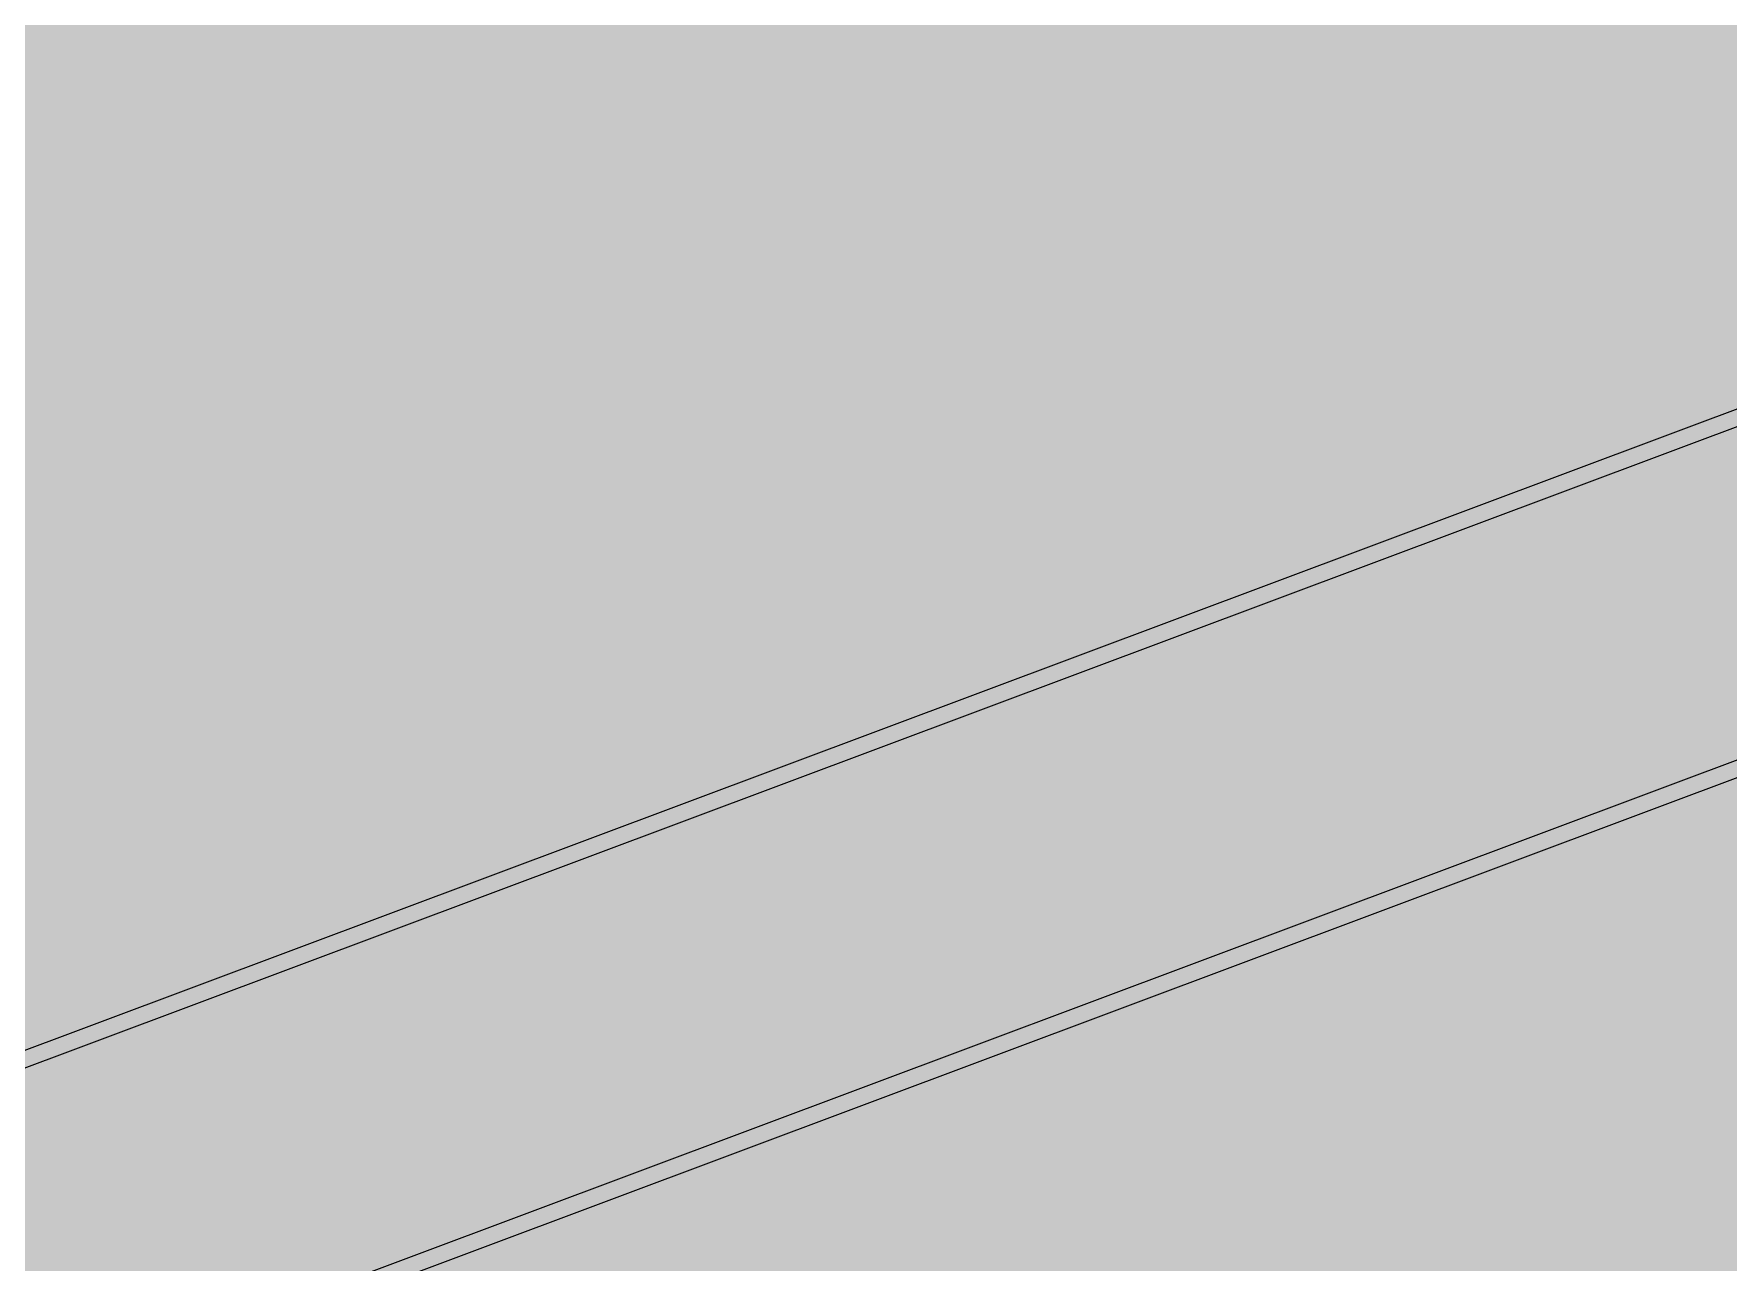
# Paper-space layout '03 3D Building and Roof' of a CAD drawing. Header units: millimetres. Extents: x 5 to 415, y 5 to 292.
# Drawn here: x 124.88 to 133.25, y 63.77 to 69.84 of the extents above; entities that cross this region are included whole.
import ezdxf

# ---------------------------------------------------------------- set-up
doc = ezdxf.new("R2010")
doc.units = ezdxf.units.MM
doc.layers.add('EXISTING', color=7, linetype='Continuous')
doc.layers.add('IMAGES', color=7, linetype='Continuous')

# ---------------------------------------------------------------- blocks, each defined once
blk = doc.blocks.new('SHEET_03')
at = {"layer": 'EXISTING', "color": 250, "lineweight": 9}
for p, q in [((96.0607, 54.0393), (211.6034, 97.3224)), ((96.0607, 53.9519), (211.6034, 97.235)), ((96.0607, 52.3058), (211.6034, 95.5888)), ((96.0607, 52.2184), (211.6034, 95.5014))]:
    blk.add_line(p, q, dxfattribs=at)
at = {"layer": 'IMAGES', "color": 7}
for points in [[(121.7136, 69.8286), (135.4227, 69.8286), (121.7136, 70), (135.4227, 70)], [(122.2277, 69.6571), (135.08, 69.6571), (122.2277, 69.8286), (135.08, 69.8286)], [(122.3991, 69.4857), (134.3945, 69.4857), (122.3991, 69.6571), (134.3945, 69.6571)], [(122.5704, 69.3143), (134.3945, 69.3143), (122.5704, 69.4857), (134.3945, 69.4857)], [(122.5704, 69.1429), (133.5377, 69.1429), (122.5704, 69.3143), (133.5377, 69.3143)], [(122.3991, 68.9714), (133.5377, 68.9714), (122.3991, 69.1429), (133.5377, 69.1429)], [(122.0564, 68.8), (132.8522, 68.8), (122.0564, 68.9714), (132.8522, 68.9714)], [(132.8522, 68.8), (133.0236, 68.8), (132.8522, 68.9714), (133.0236, 68.9714)], [(133.0236, 68.8), (133.195, 68.8), (133.0236, 68.9714), (133.195, 68.9714)], [(133.195, 68.8), (133.3663, 68.8), (133.195, 68.9714), (133.3663, 68.9714)], [(122.0564, 68.6286), (132.3381, 68.6286), (122.0564, 68.8), (132.3381, 68.8)], [(132.3381, 68.6286), (132.5095, 68.6286), (132.3381, 68.8), (132.5095, 68.8)], [(132.5095, 68.6286), (132.6809, 68.6286), (132.5095, 68.8), (132.6809, 68.8)], [(132.6809, 68.6286), (132.8522, 68.6286), (132.6809, 68.8), (132.8522, 68.8)], [(132.8522, 68.6286), (133.0236, 68.6286), (132.8522, 68.8), (133.0236, 68.8)], [(133.0236, 68.6286), (133.195, 68.6286), (133.0236, 68.8), (133.195, 68.8)], [(133.195, 68.6286), (133.3663, 68.6286), (133.195, 68.8), (133.3663, 68.8)], [(122.0564, 68.4571), (131.8241, 68.4571), (122.0564, 68.6286), (131.8241, 68.6286)], [(131.8241, 68.4571), (131.9954, 68.4571), (131.8241, 68.6286), (131.9954, 68.6286)], [(131.9954, 68.4571), (132.3381, 68.4571), (131.9954, 68.6286), (132.3381, 68.6286)], [(132.3381, 68.4571), (132.5095, 68.4571), (132.3381, 68.6286), (132.5095, 68.6286)], [(132.5095, 68.4571), (132.6809, 68.4571), (132.5095, 68.6286), (132.6809, 68.6286)], [(132.6809, 68.4571), (132.8522, 68.4571), (132.6809, 68.6286), (132.8522, 68.6286)], [(132.8522, 68.4571), (133.195, 68.4571), (132.8522, 68.6286), (133.195, 68.6286)], [(133.195, 68.4571), (134.0518, 68.4571), (133.195, 68.6286), (134.0518, 68.6286)], [(122.0564, 68.2857), (131.4813, 68.2857), (122.0564, 68.4571), (131.4813, 68.4571)], [(131.4813, 68.2857), (131.6527, 68.2857), (131.4813, 68.4571), (131.6527, 68.4571)], [(131.6527, 68.2857), (131.8241, 68.2857), (131.6527, 68.4571), (131.8241, 68.4571)], [(131.8241, 68.2857), (131.9954, 68.2857), (131.8241, 68.4571), (131.9954, 68.4571)], [(131.9954, 68.2857), (132.1668, 68.2857), (131.9954, 68.4571), (132.1668, 68.4571)], [(132.1668, 68.2857), (133.5377, 68.2857), (132.1668, 68.4571), (133.5377, 68.4571)], [(122.0564, 68.1143), (130.9672, 68.1143), (122.0564, 68.2857), (130.9672, 68.2857)], [(130.9672, 68.1143), (131.1386, 68.1143), (130.9672, 68.2857), (131.1386, 68.2857)], [(131.1386, 68.1143), (131.31, 68.1143), (131.1386, 68.2857), (131.31, 68.2857)], [(131.31, 68.1143), (131.4813, 68.1143), (131.31, 68.2857), (131.4813, 68.2857)], [(131.4813, 68.1143), (131.6527, 68.1143), (131.4813, 68.2857), (131.6527, 68.2857)], [(131.6527, 68.1143), (131.8241, 68.1143), (131.6527, 68.2857), (131.8241, 68.2857)], [(131.8241, 68.1143), (132.1668, 68.1143), (131.8241, 68.2857), (132.1668, 68.2857)], [(132.1668, 68.1143), (132.3381, 68.1143), (132.1668, 68.2857), (132.3381, 68.2857)], [(132.3381, 68.1143), (133.195, 68.1143), (132.3381, 68.2857), (133.195, 68.2857)], [(133.195, 68.1143), (133.3663, 68.1143), (133.195, 68.2857), (133.3663, 68.2857)], [(122.0564, 67.9429), (130.4532, 67.9429), (122.0564, 68.1143), (130.4532, 68.1143)], [(130.4532, 67.9429), (130.7959, 67.9429), (130.4532, 68.1143), (130.7959, 68.1143)], [(130.7959, 67.9429), (130.9672, 67.9429), (130.7959, 68.1143), (130.9672, 68.1143)], [(130.9672, 67.9429), (131.31, 67.9429), (130.9672, 68.1143), (131.31, 68.1143)], [(131.31, 67.9429), (131.8241, 67.9429), (131.31, 68.1143), (131.8241, 68.1143)], [(131.8241, 67.9429), (131.9954, 67.9429), (131.8241, 68.1143), (131.9954, 68.1143)], [(131.9954, 67.9429), (132.6809, 67.9429), (131.9954, 68.1143), (132.6809, 68.1143)], [(132.6809, 67.9429), (132.8522, 67.9429), (132.6809, 68.1143), (132.8522, 68.1143)], [(132.8522, 67.9429), (133.0236, 67.9429), (132.8522, 68.1143), (133.0236, 68.1143)], [(133.0236, 67.9429), (133.195, 67.9429), (133.0236, 68.1143), (133.195, 68.1143)], [(133.195, 67.9429), (133.3663, 67.9429), (133.195, 68.1143), (133.3663, 68.1143)], [(122.0564, 67.7714), (129.9391, 67.7714), (122.0564, 67.9429), (129.9391, 67.9429)], [(129.9391, 67.7714), (130.1104, 67.7714), (129.9391, 67.9429), (130.1104, 67.9429)], [(130.1104, 67.7714), (130.2818, 67.7714), (130.1104, 67.9429), (130.2818, 67.9429)], [(130.2818, 67.7714), (130.4532, 67.7714), (130.2818, 67.9429), (130.4532, 67.9429)], [(130.4532, 67.7714), (130.6245, 67.7714), (130.4532, 67.9429), (130.6245, 67.9429)], [(130.6245, 67.7714), (130.7959, 67.7714), (130.6245, 67.9429), (130.7959, 67.9429)], [(130.7959, 67.7714), (132.1668, 67.7714), (130.7959, 67.9429), (132.1668, 67.9429)], [(132.1668, 67.7714), (132.5095, 67.7714), (132.1668, 67.9429), (132.5095, 67.9429)], [(132.5095, 67.7714), (132.6809, 67.7714), (132.5095, 67.9429), (132.6809, 67.9429)], [(132.6809, 67.7714), (132.8522, 67.7714), (132.6809, 67.9429), (132.8522, 67.9429)], [(132.8522, 67.7714), (133.0236, 67.7714), (132.8522, 67.9429), (133.0236, 67.9429)], [(133.0236, 67.6), (133.195, 67.6), (133.0236, 67.9429), (133.195, 67.9429)], [(133.195, 67.7714), (133.3663, 67.7714), (133.195, 67.9429), (133.3663, 67.9429)], [(122.0564, 67.6), (129.5963, 67.6), (122.0564, 67.7714), (129.5963, 67.7714)], [(129.5963, 67.6), (129.7677, 67.6), (129.5963, 67.7714), (129.7677, 67.7714)], [(129.7677, 67.6), (129.9391, 67.6), (129.7677, 67.7714), (129.9391, 67.7714)], [(129.9391, 67.4286), (130.1104, 67.4286), (129.9391, 67.7714), (130.1104, 67.7714)], [(130.1104, 67.6), (130.2818, 67.6), (130.1104, 67.7714), (130.2818, 67.7714)], [(130.2818, 67.6), (130.4532, 67.6), (130.2818, 67.7714), (130.4532, 67.7714)], [(130.4532, 67.6), (130.6245, 67.6), (130.4532, 67.7714), (130.6245, 67.7714)], [(130.6245, 67.6), (130.7959, 67.6), (130.6245, 67.7714), (130.7959, 67.7714)], [(130.7959, 67.6), (131.8241, 67.6), (130.7959, 67.7714), (131.8241, 67.7714)], [(131.8241, 67.6), (131.9954, 67.6), (131.8241, 67.7714), (131.9954, 67.7714)], [(131.9954, 67.6), (132.1668, 67.6), (131.9954, 67.7714), (132.1668, 67.7714)], [(132.1668, 67.6), (132.3381, 67.6), (132.1668, 67.7714), (132.3381, 67.7714)], [(132.3381, 67.6), (132.5095, 67.6), (132.3381, 67.7714), (132.5095, 67.7714)], [(132.5095, 67.4286), (132.6809, 67.4286), (132.5095, 67.7714), (132.6809, 67.7714)], [(132.6809, 67.6), (133.0236, 67.6), (132.6809, 67.7714), (133.0236, 67.7714)], [(133.195, 67.6), (133.3663, 67.6), (133.195, 67.7714), (133.3663, 67.7714)], [(122.0564, 67.4286), (129.0822, 67.4286), (122.0564, 67.6), (129.0822, 67.6)], [(129.0822, 67.4286), (129.5963, 67.4286), (129.0822, 67.6), (129.5963, 67.6)], [(129.5963, 67.4286), (129.7677, 67.4286), (129.5963, 67.6), (129.7677, 67.6)], [(129.7677, 67.4286), (129.9391, 67.4286), (129.7677, 67.6), (129.9391, 67.6)], [(130.1104, 67.4286), (130.2818, 67.4286), (130.1104, 67.6), (130.2818, 67.6)], [(130.2818, 67.4286), (130.6245, 67.4286), (130.2818, 67.6), (130.6245, 67.6)], [(130.6245, 67.4286), (131.31, 67.4286), (130.6245, 67.6), (131.31, 67.6)], [(131.31, 67.4286), (131.4813, 67.4286), (131.31, 67.6), (131.4813, 67.6)], [(131.4813, 67.4286), (131.8241, 67.4286), (131.4813, 67.6), (131.8241, 67.6)], [(131.8241, 67.4286), (131.9954, 67.4286), (131.8241, 67.6), (131.9954, 67.6)], [(131.9954, 67.2571), (132.1668, 67.2571), (131.9954, 67.6), (132.1668, 67.6)], [(132.1668, 67.4286), (132.5095, 67.4286), (132.1668, 67.6), (132.5095, 67.6)], [(132.6809, 67.4286), (132.8522, 67.4286), (132.6809, 67.6), (132.8522, 67.6)], [(132.8522, 67.4286), (133.3663, 67.4286), (132.8522, 67.6), (133.3663, 67.6)], [(122.0564, 67.2571), (128.5682, 67.2571), (122.0564, 67.4286), (128.5682, 67.4286)], [(128.5682, 67.2571), (128.7395, 67.2571), (128.5682, 67.4286), (128.7395, 67.4286)], [(128.7395, 67.2571), (128.9109, 67.2571), (128.7395, 67.4286), (128.9109, 67.4286)], [(128.9109, 67.2571), (129.0822, 67.2571), (128.9109, 67.4286), (129.0822, 67.4286)], [(129.0822, 67.2571), (129.2536, 67.2571), (129.0822, 67.4286), (129.2536, 67.4286)], [(129.2536, 67.2571), (129.5963, 67.2571), (129.2536, 67.4286), (129.5963, 67.4286)], [(129.5963, 67.2571), (129.7677, 67.2571), (129.5963, 67.4286), (129.7677, 67.4286)], [(129.7677, 67.2571), (129.9391, 67.2571), (129.7677, 67.4286), (129.9391, 67.4286)], [(129.9391, 67.2571), (130.1104, 67.2571), (129.9391, 67.4286), (130.1104, 67.4286)], [(130.1104, 67.2571), (130.7959, 67.2571), (130.1104, 67.4286), (130.7959, 67.4286)], [(130.7959, 67.2571), (131.31, 67.2571), (130.7959, 67.4286), (131.31, 67.4286)], [(131.31, 67.2571), (131.4813, 67.2571), (131.31, 67.4286), (131.4813, 67.4286)], [(131.4813, 67.2571), (131.6527, 67.2571), (131.4813, 67.4286), (131.6527, 67.4286)], [(131.6527, 67.2571), (131.9954, 67.2571), (131.6527, 67.4286), (131.9954, 67.4286)], [(132.1668, 67.2571), (132.5095, 67.2571), (132.1668, 67.4286), (132.5095, 67.4286)], [(132.5095, 67.2571), (132.8522, 67.2571), (132.5095, 67.4286), (132.8522, 67.4286)], [(132.8522, 67.2571), (134.5659, 67.2571), (132.8522, 67.4286), (134.5659, 67.4286)], [(122.0564, 67.0857), (128.2254, 67.0857), (122.0564, 67.2571), (128.2254, 67.2571)], [(128.2254, 67.0857), (128.3968, 67.0857), (128.2254, 67.2571), (128.3968, 67.2571)], [(128.3968, 67.0857), (128.7395, 67.0857), (128.3968, 67.2571), (128.7395, 67.2571)], [(128.7395, 67.0857), (128.9109, 67.0857), (128.7395, 67.2571), (128.9109, 67.2571)], [(128.9109, 67.0857), (129.0822, 67.0857), (128.9109, 67.2571), (129.0822, 67.2571)], [(129.0822, 67.0857), (129.2536, 67.0857), (129.0822, 67.2571), (129.2536, 67.2571)], [(129.2536, 67.0857), (129.5963, 67.0857), (129.2536, 67.2571), (129.5963, 67.2571)], [(129.5963, 67.0857), (130.4532, 67.0857), (129.5963, 67.2571), (130.4532, 67.2571)], [(130.4532, 67.0857), (130.7959, 67.0857), (130.4532, 67.2571), (130.7959, 67.2571)], [(130.7959, 67.0857), (130.9672, 67.0857), (130.7959, 67.2571), (130.9672, 67.2571)], [(130.9672, 67.0857), (131.1386, 67.0857), (130.9672, 67.2571), (131.1386, 67.2571)], [(131.1386, 67.0857), (131.31, 67.0857), (131.1386, 67.2571), (131.31, 67.2571)], [(131.31, 67.0857), (131.4813, 67.0857), (131.31, 67.2571), (131.4813, 67.2571)], [(131.4813, 67.0857), (131.6527, 67.0857), (131.4813, 67.2571), (131.6527, 67.2571)], [(131.6527, 67.0857), (131.8241, 67.0857), (131.6527, 67.2571), (131.8241, 67.2571)], [(131.8241, 67.0857), (131.9954, 67.0857), (131.8241, 67.2571), (131.9954, 67.2571)], [(131.9954, 67.0857), (132.3381, 67.0857), (131.9954, 67.2571), (132.3381, 67.2571)], [(132.3381, 67.0857), (134.0518, 67.0857), (132.3381, 67.2571), (134.0518, 67.2571)], [(122.0564, 66.9143), (127.7113, 66.9143), (122.0564, 67.0857), (127.7113, 67.0857)], [(127.7113, 66.9143), (128.0541, 66.9143), (127.7113, 67.0857), (128.0541, 67.0857)], [(128.0541, 66.9143), (128.2254, 66.9143), (128.0541, 67.0857), (128.2254, 67.0857)], [(128.2254, 66.9143), (128.3968, 66.9143), (128.2254, 67.0857), (128.3968, 67.0857)], [(128.3968, 66.9143), (128.5682, 66.9143), (128.3968, 67.0857), (128.5682, 67.0857)], [(128.5682, 66.9143), (128.7395, 66.9143), (128.5682, 67.0857), (128.7395, 67.0857)], [(128.7395, 66.9143), (128.9109, 66.9143), (128.7395, 67.0857), (128.9109, 67.0857)], [(128.9109, 66.9143), (129.9391, 66.9143), (128.9109, 67.0857), (129.9391, 67.0857)], [(129.9391, 66.9143), (130.2818, 66.9143), (129.9391, 67.0857), (130.2818, 67.0857)], [(130.2818, 66.9143), (130.4532, 66.9143), (130.2818, 67.0857), (130.4532, 67.0857)], [(130.4532, 66.9143), (130.6245, 66.9143), (130.4532, 67.0857), (130.6245, 67.0857)], [(130.6245, 66.9143), (130.7959, 66.9143), (130.6245, 67.0857), (130.7959, 67.0857)], [(130.7959, 66.9143), (130.9672, 66.9143), (130.7959, 67.0857), (130.9672, 67.0857)], [(130.9672, 66.9143), (131.1386, 66.9143), (130.9672, 67.0857), (131.1386, 67.0857)], [(131.1386, 66.9143), (131.31, 66.9143), (131.1386, 67.0857), (131.31, 67.0857)], [(131.31, 66.9143), (131.4813, 66.9143), (131.31, 67.0857), (131.4813, 67.0857)], [(131.4813, 66.9143), (131.9954, 66.9143), (131.4813, 67.0857), (131.9954, 67.0857)], [(131.9954, 66.9143), (133.5377, 66.9143), (131.9954, 67.0857), (133.5377, 67.0857)], [(122.0564, 66.7429), (127.3686, 66.7429), (122.0564, 66.9143), (127.3686, 66.9143)], [(127.3686, 66.7429), (127.7113, 66.7429), (127.3686, 66.9143), (127.7113, 66.9143)], [(127.7113, 66.7429), (127.8827, 66.7429), (127.7113, 66.9143), (127.8827, 66.9143)], [(127.8827, 66.7429), (128.2254, 66.7429), (127.8827, 66.9143), (128.2254, 66.9143)], [(128.2254, 66.7429), (128.3968, 66.7429), (128.2254, 66.9143), (128.3968, 66.9143)], [(128.3968, 66.7429), (128.7395, 66.7429), (128.3968, 66.9143), (128.7395, 66.9143)], [(128.7395, 66.7429), (129.5963, 66.7429), (128.7395, 66.9143), (129.5963, 66.9143)], [(129.5963, 66.7429), (129.7677, 66.7429), (129.5963, 66.9143), (129.7677, 66.9143)], [(129.7677, 66.7429), (129.9391, 66.7429), (129.7677, 66.9143), (129.9391, 66.9143)], [(129.9391, 66.7429), (130.1104, 66.7429), (129.9391, 66.9143), (130.1104, 66.9143)], [(130.1104, 66.7429), (130.2818, 66.7429), (130.1104, 66.9143), (130.2818, 66.9143)], [(130.2818, 66.7429), (130.7959, 66.7429), (130.2818, 66.9143), (130.7959, 66.9143)], [(130.7959, 66.7429), (130.9672, 66.7429), (130.7959, 66.9143), (130.9672, 66.9143)], [(130.9672, 66.7429), (131.1386, 66.7429), (130.9672, 66.9143), (131.1386, 66.9143)], [(131.1386, 66.7429), (131.4813, 66.7429), (131.1386, 66.9143), (131.4813, 66.9143)], [(131.4813, 66.7429), (133.195, 66.7429), (131.4813, 66.9143), (133.195, 66.9143)], [(133.195, 66.7429), (133.3663, 66.7429), (133.195, 66.9143), (133.3663, 66.9143)], [(122.0564, 66.5714), (126.8545, 66.5714), (122.0564, 66.7429), (126.8545, 66.7429)], [(126.8545, 66.5714), (127.1973, 66.5714), (126.8545, 66.7429), (127.1973, 66.7429)], [(127.1973, 66.5714), (127.3686, 66.5714), (127.1973, 66.7429), (127.3686, 66.7429)], [(127.3686, 66.5714), (127.7113, 66.5714), (127.3686, 66.7429), (127.7113, 66.7429)], [(127.7113, 66.5714), (127.8827, 66.5714), (127.7113, 66.7429), (127.8827, 66.7429)], [(127.8827, 66.5714), (129.0822, 66.5714), (127.8827, 66.7429), (129.0822, 66.7429)], [(129.0822, 66.5714), (129.2536, 66.5714), (129.0822, 66.7429), (129.2536, 66.7429)], [(129.2536, 66.5714), (129.425, 66.5714), (129.2536, 66.7429), (129.425, 66.7429)], [(129.425, 66.5714), (129.5963, 66.5714), (129.425, 66.7429), (129.5963, 66.7429)], [(129.5963, 66.5714), (129.7677, 66.5714), (129.5963, 66.7429), (129.7677, 66.7429)], [(129.7677, 66.5714), (129.9391, 66.5714), (129.7677, 66.7429), (129.9391, 66.7429)], [(129.9391, 66.5714), (130.2818, 66.5714), (129.9391, 66.7429), (130.2818, 66.7429)], [(130.2818, 66.5714), (130.4532, 66.5714), (130.2818, 66.7429), (130.4532, 66.7429)], [(130.4532, 66.5714), (130.6245, 66.5714), (130.4532, 66.7429), (130.6245, 66.7429)], [(130.6245, 66.5714), (131.1386, 66.5714), (130.6245, 66.7429), (131.1386, 66.7429)], [(131.1386, 66.5714), (132.6809, 66.5714), (131.1386, 66.7429), (132.6809, 66.7429)], [(132.6809, 66.5714), (132.8522, 66.5714), (132.6809, 66.7429), (132.8522, 66.7429)], [(132.8522, 66.5714), (133.0236, 66.5714), (132.8522, 66.7429), (133.0236, 66.7429)], [(133.0236, 66.5714), (133.195, 66.5714), (133.0236, 66.7429), (133.195, 66.7429)], [(133.195, 66.5714), (133.5377, 66.5714), (133.195, 66.7429), (133.5377, 66.7429)], [(122.0564, 66.4), (126.3404, 66.4), (122.0564, 66.5714), (126.3404, 66.5714)], [(126.3404, 66.4), (126.6832, 66.4), (126.3404, 66.5714), (126.6832, 66.5714)], [(126.6832, 66.4), (126.8545, 66.4), (126.6832, 66.5714), (126.8545, 66.5714)], [(126.8545, 66.4), (127.0259, 66.4), (126.8545, 66.5714), (127.0259, 66.5714)], [(127.0259, 66.4), (127.1973, 66.4), (127.0259, 66.5714), (127.1973, 66.5714)], [(127.1973, 66.4), (128.5682, 66.4), (127.1973, 66.5714), (128.5682, 66.5714)], [(128.5682, 66.4), (128.7395, 66.4), (128.5682, 66.5714), (128.7395, 66.5714)], [(128.7395, 66.4), (128.9109, 66.4), (128.7395, 66.5714), (128.9109, 66.5714)], [(128.9109, 66.4), (129.0822, 66.4), (128.9109, 66.5714), (129.0822, 66.5714)], [(129.0822, 66.4), (129.2536, 66.4), (129.0822, 66.5714), (129.2536, 66.5714)], [(129.2536, 66.4), (129.425, 66.4), (129.2536, 66.5714), (129.425, 66.5714)], [(129.425, 66.4), (129.5963, 66.4), (129.425, 66.5714), (129.5963, 66.5714)], [(129.5963, 66.4), (129.9391, 66.4), (129.5963, 66.5714), (129.9391, 66.5714)], [(129.9391, 66.4), (130.1104, 66.4), (129.9391, 66.5714), (130.1104, 66.5714)], [(130.1104, 66.4), (130.2818, 66.4), (130.1104, 66.5714), (130.2818, 66.5714)], [(130.2818, 66.4), (130.6245, 66.4), (130.2818, 66.5714), (130.6245, 66.5714)], [(130.6245, 66.4), (132.6809, 66.4), (130.6245, 66.5714), (132.6809, 66.5714)], [(132.6809, 66.4), (132.8522, 66.4), (132.6809, 66.5714), (132.8522, 66.5714)], [(132.8522, 66.4), (133.0236, 66.4), (132.8522, 66.5714), (133.0236, 66.5714)], [(133.0236, 66.4), (133.195, 66.4), (133.0236, 66.5714), (133.195, 66.5714)], [(133.195, 66.4), (133.3663, 66.4), (133.195, 66.5714), (133.3663, 66.5714)], [(122.0564, 66.2286), (125.8263, 66.2286), (122.0564, 66.4), (125.8263, 66.4)], [(125.8263, 66.2286), (126.1691, 66.2286), (125.8263, 66.4), (126.1691, 66.4)], [(126.1691, 66.2286), (126.3404, 66.2286), (126.1691, 66.4), (126.3404, 66.4)], [(126.3404, 66.2286), (126.5118, 66.2286), (126.3404, 66.4), (126.5118, 66.4)], [(126.5118, 66.2286), (126.8545, 66.2286), (126.5118, 66.4), (126.8545, 66.4)], [(126.8545, 66.2286), (128.2254, 66.2286), (126.8545, 66.4), (128.2254, 66.4)], [(128.2254, 66.2286), (128.3968, 66.2286), (128.2254, 66.4), (128.3968, 66.4)], [(128.3968, 66.2286), (128.5682, 66.2286), (128.3968, 66.4), (128.5682, 66.4)], [(128.5682, 66.2286), (128.7395, 66.2286), (128.5682, 66.4), (128.7395, 66.4)], [(128.7395, 66.2286), (128.9109, 66.2286), (128.7395, 66.4), (128.9109, 66.4)], [(128.9109, 66.2286), (129.425, 66.2286), (128.9109, 66.4), (129.425, 66.4)], [(129.425, 66.2286), (129.5963, 66.2286), (129.425, 66.4), (129.5963, 66.4)], [(129.5963, 66.2286), (129.9391, 66.2286), (129.5963, 66.4), (129.9391, 66.4)], [(129.9391, 66.2286), (131.6527, 66.2286), (129.9391, 66.4), (131.6527, 66.4)], [(131.6527, 66.2286), (132.1668, 66.2286), (131.6527, 66.4), (132.1668, 66.4)], [(132.1668, 66.2286), (132.3381, 66.2286), (132.1668, 66.4), (132.3381, 66.4)], [(132.3381, 66.2286), (132.5095, 66.2286), (132.3381, 66.4), (132.5095, 66.4)], [(132.5095, 66.2286), (132.8522, 66.2286), (132.5095, 66.4), (132.8522, 66.4)], [(132.8522, 66.2286), (133.0236, 66.2286), (132.8522, 66.4), (133.0236, 66.4)], [(133.0236, 66.2286), (133.3663, 66.2286), (133.0236, 66.4), (133.3663, 66.4)], [(122.0564, 66.0571), (125.3123, 66.0571), (122.0564, 66.2286), (125.3123, 66.2286)], [(125.3123, 66.0571), (125.655, 66.0571), (125.3123, 66.2286), (125.655, 66.2286)], [(125.655, 66.0571), (125.8263, 66.0571), (125.655, 66.2286), (125.8263, 66.2286)], [(125.8263, 66.0571), (125.9977, 66.0571), (125.8263, 66.2286), (125.9977, 66.2286)], [(125.9977, 66.0571), (126.1691, 66.0571), (125.9977, 66.2286), (126.1691, 66.2286)], [(126.1691, 66.0571), (126.3404, 66.0571), (126.1691, 66.2286), (126.3404, 66.2286)], [(126.3404, 66.0571), (127.7113, 66.0571), (126.3404, 66.2286), (127.7113, 66.2286)], [(127.7113, 66.0571), (127.8827, 66.0571), (127.7113, 66.2286), (127.8827, 66.2286)], [(127.8827, 66.0571), (128.0541, 66.0571), (127.8827, 66.2286), (128.0541, 66.2286)], [(128.0541, 66.0571), (128.2254, 66.0571), (128.0541, 66.2286), (128.2254, 66.2286)], [(128.2254, 66.0571), (128.3968, 66.0571), (128.2254, 66.2286), (128.3968, 66.2286)], [(128.3968, 65.8857), (128.5682, 65.8857), (128.3968, 66.2286), (128.5682, 66.2286)], [(128.5682, 66.0571), (128.7395, 66.0571), (128.5682, 66.2286), (128.7395, 66.2286)], [(128.7395, 66.0571), (128.9109, 66.0571), (128.7395, 66.2286), (128.9109, 66.2286)], [(128.9109, 66.0571), (129.0822, 66.0571), (128.9109, 66.2286), (129.0822, 66.2286)], [(129.0822, 66.0571), (129.425, 66.0571), (129.0822, 66.2286), (129.425, 66.2286)], [(129.425, 66.0571), (129.5963, 66.0571), (129.425, 66.2286), (129.5963, 66.2286)], [(129.5963, 66.0571), (131.1386, 66.0571), (129.5963, 66.2286), (131.1386, 66.2286)], [(131.1386, 66.0571), (131.31, 66.0571), (131.1386, 66.2286), (131.31, 66.2286)], [(131.31, 66.0571), (131.4813, 66.0571), (131.31, 66.2286), (131.4813, 66.2286)], [(131.4813, 66.0571), (131.6527, 66.0571), (131.4813, 66.2286), (131.6527, 66.2286)], [(131.6527, 66.0571), (131.9954, 66.0571), (131.6527, 66.2286), (131.9954, 66.2286)], [(131.9954, 66.0571), (132.3381, 66.0571), (131.9954, 66.2286), (132.3381, 66.2286)], [(132.3381, 66.0571), (132.8522, 66.0571), (132.3381, 66.2286), (132.8522, 66.2286)], [(132.8522, 66.0571), (133.0236, 66.0571), (132.8522, 66.2286), (133.0236, 66.2286)], [(133.0236, 66.0571), (133.195, 66.0571), (133.0236, 66.2286), (133.195, 66.2286)], [(133.195, 66.0571), (133.3663, 66.0571), (133.195, 66.2286), (133.3663, 66.2286)], [(122.0564, 65.8857), (125.1409, 65.8857), (122.0564, 66.0571), (125.1409, 66.0571)], [(125.1409, 65.8857), (125.3123, 65.8857), (125.1409, 66.0571), (125.3123, 66.0571)], [(125.3123, 65.8857), (125.655, 65.8857), (125.3123, 66.0571), (125.655, 66.0571)], [(125.655, 65.8857), (125.8263, 65.8857), (125.655, 66.0571), (125.8263, 66.0571)], [(125.8263, 65.8857), (126.1691, 65.8857), (125.8263, 66.0571), (126.1691, 66.0571)], [(126.1691, 65.8857), (126.3404, 65.8857), (126.1691, 66.0571), (126.3404, 66.0571)], [(126.3404, 65.8857), (127.3686, 65.8857), (126.3404, 66.0571), (127.3686, 66.0571)], [(127.3686, 65.8857), (127.54, 65.8857), (127.3686, 66.0571), (127.54, 66.0571)], [(127.54, 65.8857), (127.7113, 65.8857), (127.54, 66.0571), (127.7113, 66.0571)], [(127.7113, 65.8857), (127.8827, 65.8857), (127.7113, 66.0571), (127.8827, 66.0571)], [(127.8827, 65.8857), (128.0541, 65.8857), (127.8827, 66.0571), (128.0541, 66.0571)], [(128.0541, 65.8857), (128.3968, 65.8857), (128.0541, 66.0571), (128.3968, 66.0571)], [(128.5682, 65.8857), (128.9109, 65.8857), (128.5682, 66.0571), (128.9109, 66.0571)], [(128.9109, 65.8857), (129.0822, 65.8857), (128.9109, 66.0571), (129.0822, 66.0571)], [(129.0822, 65.8857), (131.1386, 65.8857), (129.0822, 66.0571), (131.1386, 66.0571)], [(131.1386, 65.7143), (131.31, 65.7143), (131.1386, 66.0571), (131.31, 66.0571)], [(131.31, 65.8857), (131.4813, 65.8857), (131.31, 66.0571), (131.4813, 66.0571)], [(131.4813, 65.8857), (131.9954, 65.8857), (131.4813, 66.0571), (131.9954, 66.0571)], [(131.9954, 65.8857), (132.1668, 65.8857), (131.9954, 66.0571), (132.1668, 66.0571)], [(132.1668, 65.8857), (132.3381, 65.8857), (132.1668, 66.0571), (132.3381, 66.0571)], [(132.3381, 65.8857), (132.5095, 65.8857), (132.3381, 66.0571), (132.5095, 66.0571)], [(132.5095, 65.7143), (132.6809, 65.7143), (132.5095, 66.0571), (132.6809, 66.0571)], [(132.6809, 65.8857), (133.195, 65.8857), (132.6809, 66.0571), (133.195, 66.0571)], [(133.195, 65.8857), (133.3663, 65.8857), (133.195, 66.0571), (133.3663, 66.0571)], [(124.6268, 65.7143), (125.1409, 65.7143), (124.6268, 65.8857), (125.1409, 65.8857)], [(125.1409, 65.7143), (125.3123, 65.7143), (125.1409, 65.8857), (125.3123, 65.8857)], [(125.3123, 65.7143), (125.4836, 65.7143), (125.3123, 65.8857), (125.4836, 65.8857)], [(125.4836, 65.7143), (125.655, 65.7143), (125.4836, 65.8857), (125.655, 65.8857)], [(125.655, 65.7143), (125.8263, 65.7143), (125.655, 65.8857), (125.8263, 65.8857)], [(125.8263, 65.7143), (125.9977, 65.7143), (125.8263, 65.8857), (125.9977, 65.8857)], [(125.9977, 65.7143), (126.1691, 65.7143), (125.9977, 65.8857), (126.1691, 65.8857)], [(126.1691, 65.7143), (126.8545, 65.7143), (126.1691, 65.8857), (126.8545, 65.8857)], [(126.8545, 65.7143), (127.0259, 65.7143), (126.8545, 65.8857), (127.0259, 65.8857)], [(127.0259, 65.7143), (127.1973, 65.7143), (127.0259, 65.8857), (127.1973, 65.8857)], [(127.1973, 65.7143), (127.3686, 65.7143), (127.1973, 65.8857), (127.3686, 65.8857)], [(127.3686, 65.7143), (127.54, 65.7143), (127.3686, 65.8857), (127.54, 65.8857)], [(127.54, 65.7143), (127.7113, 65.7143), (127.54, 65.8857), (127.7113, 65.8857)], [(127.7113, 65.7143), (128.0541, 65.7143), (127.7113, 65.8857), (128.0541, 65.8857)], [(128.0541, 65.7143), (128.2254, 65.7143), (128.0541, 65.8857), (128.2254, 65.8857)], [(128.2254, 65.7143), (128.9109, 65.7143), (128.2254, 65.8857), (128.9109, 65.8857)], [(128.9109, 65.7143), (130.2818, 65.7143), (128.9109, 65.8857), (130.2818, 65.8857)], [(130.2818, 65.7143), (130.4532, 65.7143), (130.2818, 65.8857), (130.4532, 65.8857)], [(130.4532, 65.7143), (130.6245, 65.7143), (130.4532, 65.8857), (130.6245, 65.8857)], [(130.6245, 65.7143), (130.7959, 65.7143), (130.6245, 65.8857), (130.7959, 65.8857)], [(130.7959, 65.7143), (130.9672, 65.7143), (130.7959, 65.8857), (130.9672, 65.8857)], [(130.9672, 65.7143), (131.1386, 65.7143), (130.9672, 65.8857), (131.1386, 65.8857)], [(131.31, 65.5429), (131.4813, 65.5429), (131.31, 65.8857), (131.4813, 65.8857)], [(131.4813, 65.7143), (131.8241, 65.7143), (131.4813, 65.8857), (131.8241, 65.8857)], [(131.8241, 65.7143), (131.9954, 65.7143), (131.8241, 65.8857), (131.9954, 65.8857)], [(131.9954, 65.7143), (132.1668, 65.7143), (131.9954, 65.8857), (132.1668, 65.8857)], [(132.1668, 65.5429), (132.3381, 65.5429), (132.1668, 65.8857), (132.3381, 65.8857)], [(132.3381, 65.7143), (132.5095, 65.7143), (132.3381, 65.8857), (132.5095, 65.8857)], [(132.6809, 65.7143), (132.8522, 65.7143), (132.6809, 65.8857), (132.8522, 65.8857)], [(132.8522, 65.7143), (133.0236, 65.7143), (132.8522, 65.8857), (133.0236, 65.8857)], [(133.0236, 65.7143), (133.3663, 65.7143), (133.0236, 65.8857), (133.3663, 65.8857)], [(124.7982, 65.5429), (124.9695, 65.5429), (124.7982, 65.7143), (124.9695, 65.7143)], [(124.9695, 65.5429), (125.1409, 65.5429), (124.9695, 65.7143), (125.1409, 65.7143)], [(125.1409, 65.5429), (125.655, 65.5429), (125.1409, 65.7143), (125.655, 65.7143)], [(125.655, 65.5429), (126.1691, 65.5429), (125.655, 65.7143), (126.1691, 65.7143)], [(126.1691, 65.5429), (126.5118, 65.5429), (126.1691, 65.7143), (126.5118, 65.7143)], [(126.5118, 65.5429), (126.6832, 65.5429), (126.5118, 65.7143), (126.6832, 65.7143)], [(126.6832, 65.5429), (126.8545, 65.5429), (126.6832, 65.7143), (126.8545, 65.7143)], [(126.8545, 65.5429), (127.0259, 65.5429), (126.8545, 65.7143), (127.0259, 65.7143)], [(127.0259, 65.5429), (127.1973, 65.5429), (127.0259, 65.7143), (127.1973, 65.7143)], [(127.1973, 65.5429), (127.3686, 65.5429), (127.1973, 65.7143), (127.3686, 65.7143)], [(127.3686, 65.5429), (127.7113, 65.5429), (127.3686, 65.7143), (127.7113, 65.7143)], [(127.7113, 65.5429), (127.8827, 65.5429), (127.7113, 65.7143), (127.8827, 65.7143)], [(127.8827, 65.5429), (128.0541, 65.5429), (127.8827, 65.7143), (128.0541, 65.7143)], [(128.0541, 65.5429), (128.2254, 65.5429), (128.0541, 65.7143), (128.2254, 65.7143)], [(128.2254, 65.5429), (129.7677, 65.5429), (128.2254, 65.7143), (129.7677, 65.7143)], [(129.7677, 65.5429), (129.9391, 65.5429), (129.7677, 65.7143), (129.9391, 65.7143)], [(129.9391, 65.5429), (130.1104, 65.5429), (129.9391, 65.7143), (130.1104, 65.7143)], [(130.1104, 65.5429), (130.2818, 65.5429), (130.1104, 65.7143), (130.2818, 65.7143)], [(130.2818, 65.5429), (130.4532, 65.5429), (130.2818, 65.7143), (130.4532, 65.7143)], [(130.4532, 65.5429), (130.6245, 65.5429), (130.4532, 65.7143), (130.6245, 65.7143)], [(130.6245, 65.5429), (130.9672, 65.5429), (130.6245, 65.7143), (130.9672, 65.7143)], [(130.9672, 65.5429), (131.1386, 65.5429), (130.9672, 65.7143), (131.1386, 65.7143)], [(131.1386, 65.5429), (131.31, 65.5429), (131.1386, 65.7143), (131.31, 65.7143)], [(131.4813, 65.5429), (131.6527, 65.5429), (131.4813, 65.7143), (131.6527, 65.7143)], [(131.6527, 65.5429), (131.8241, 65.5429), (131.6527, 65.7143), (131.8241, 65.7143)], [(131.8241, 65.5429), (132.1668, 65.5429), (131.8241, 65.7143), (132.1668, 65.7143)], [(132.3381, 65.5429), (132.5095, 65.5429), (132.3381, 65.7143), (132.5095, 65.7143)], [(132.5095, 65.5429), (132.8522, 65.5429), (132.5095, 65.7143), (132.8522, 65.7143)], [(132.8522, 65.5429), (133.0236, 65.5429), (132.8522, 65.7143), (133.0236, 65.7143)], [(133.0236, 65.5429), (177.2353, 65.5429), (133.0236, 65.7143), (177.2353, 65.7143)], [(124.7982, 65.3714), (125.1409, 65.3714), (124.7982, 65.5429), (125.1409, 65.5429)], [(125.1409, 65.3714), (125.9977, 65.3714), (125.1409, 65.5429), (125.9977, 65.5429)], [(125.9977, 65.3714), (126.1691, 65.3714), (125.9977, 65.5429), (126.1691, 65.5429)], [(126.1691, 65.3714), (126.3404, 65.3714), (126.1691, 65.5429), (126.3404, 65.5429)], [(126.3404, 65.3714), (126.5118, 65.3714), (126.3404, 65.5429), (126.5118, 65.5429)], [(126.5118, 65.2), (126.6832, 65.2), (126.5118, 65.5429), (126.6832, 65.5429)], [(126.6832, 65.3714), (127.0259, 65.3714), (126.6832, 65.5429), (127.0259, 65.5429)], [(127.0259, 65.3714), (127.1973, 65.3714), (127.0259, 65.5429), (127.1973, 65.5429)], [(127.1973, 65.3714), (127.3686, 65.3714), (127.1973, 65.5429), (127.3686, 65.5429)], [(127.3686, 65.3714), (127.7113, 65.3714), (127.3686, 65.5429), (127.7113, 65.5429)], [(127.7113, 65.3714), (129.425, 65.3714), (127.7113, 65.5429), (129.425, 65.5429)], [(129.425, 65.3714), (129.7677, 65.3714), (129.425, 65.5429), (129.7677, 65.5429)], [(129.7677, 65.2), (129.9391, 65.2), (129.7677, 65.5429), (129.9391, 65.5429)], [(129.9391, 65.3714), (130.1104, 65.3714), (129.9391, 65.5429), (130.1104, 65.5429)], [(130.1104, 65.3714), (130.2818, 65.3714), (130.1104, 65.5429), (130.2818, 65.5429)], [(130.2818, 65.3714), (130.4532, 65.3714), (130.2818, 65.5429), (130.4532, 65.5429)], [(130.4532, 65.3714), (130.6245, 65.3714), (130.4532, 65.5429), (130.6245, 65.5429)], [(130.6245, 65.3714), (130.7959, 65.3714), (130.6245, 65.5429), (130.7959, 65.5429)], [(130.7959, 65.3714), (130.9672, 65.3714), (130.7959, 65.5429), (130.9672, 65.5429)], [(130.9672, 65.3714), (131.1386, 65.3714), (130.9672, 65.5429), (131.1386, 65.5429)], [(131.1386, 65.2), (131.31, 65.2), (131.1386, 65.5429), (131.31, 65.5429)], [(131.31, 65.3714), (131.6527, 65.3714), (131.31, 65.5429), (131.6527, 65.5429)], [(131.6527, 65.3714), (131.8241, 65.3714), (131.6527, 65.5429), (131.8241, 65.5429)], [(131.8241, 65.3714), (131.9954, 65.3714), (131.8241, 65.5429), (131.9954, 65.5429)], [(131.9954, 65.3714), (132.1668, 65.3714), (131.9954, 65.5429), (132.1668, 65.5429)], [(132.1668, 65.3714), (132.3381, 65.3714), (132.1668, 65.5429), (132.3381, 65.5429)], [(132.3381, 65.3714), (132.5095, 65.3714), (132.3381, 65.5429), (132.5095, 65.5429)], [(132.5095, 65.3714), (176.8926, 65.3714), (132.5095, 65.5429), (176.8926, 65.5429)], [(124.1127, 65.2), (125.4836, 65.2), (124.1127, 65.3714), (125.4836, 65.3714)], [(125.4836, 65.2), (125.655, 65.2), (125.4836, 65.3714), (125.655, 65.3714)], [(125.655, 65.2), (125.8263, 65.2), (125.655, 65.3714), (125.8263, 65.3714)], [(125.8263, 65.2), (125.9977, 65.2), (125.8263, 65.3714), (125.9977, 65.3714)], [(125.9977, 65.2), (126.1691, 65.2), (125.9977, 65.3714), (126.1691, 65.3714)], [(126.1691, 65.2), (126.3404, 65.2), (126.1691, 65.3714), (126.3404, 65.3714)], [(126.3404, 65.2), (126.5118, 65.2), (126.3404, 65.3714), (126.5118, 65.3714)], [(126.6832, 65.2), (126.8545, 65.2), (126.6832, 65.3714), (126.8545, 65.3714)], [(126.8545, 65.2), (127.3686, 65.2), (126.8545, 65.3714), (127.3686, 65.3714)], [(127.3686, 65.2), (129.0822, 65.2), (127.3686, 65.3714), (129.0822, 65.3714)], [(129.0822, 65.2), (129.2536, 65.2), (129.0822, 65.3714), (129.2536, 65.3714)], [(129.2536, 65.2), (129.425, 65.2), (129.2536, 65.3714), (129.425, 65.3714)], [(129.425, 65.2), (129.7677, 65.2), (129.425, 65.3714), (129.7677, 65.3714)], [(129.9391, 65.2), (130.1104, 65.2), (129.9391, 65.3714), (130.1104, 65.3714)], [(130.1104, 65.2), (130.4532, 65.2), (130.1104, 65.3714), (130.4532, 65.3714)], [(130.4532, 65.2), (130.6245, 65.2), (130.4532, 65.3714), (130.6245, 65.3714)], [(130.6245, 65.2), (130.7959, 65.2), (130.6245, 65.3714), (130.7959, 65.3714)], [(130.7959, 65.2), (130.9672, 65.2), (130.7959, 65.3714), (130.9672, 65.3714)], [(130.9672, 65.2), (131.1386, 65.2), (130.9672, 65.3714), (131.1386, 65.3714)], [(131.31, 65.2), (131.4813, 65.2), (131.31, 65.3714), (131.4813, 65.3714)], [(131.4813, 65.2), (131.9954, 65.2), (131.4813, 65.3714), (131.9954, 65.3714)], [(131.9954, 65.2), (132.1668, 65.2), (131.9954, 65.3714), (132.1668, 65.3714)], [(132.1668, 65.2), (176.3785, 65.2), (132.1668, 65.3714), (176.3785, 65.3714)], [(124.1127, 65.0286), (124.9695, 65.0286), (124.1127, 65.2), (124.9695, 65.2)], [(124.9695, 65.0286), (125.1409, 65.0286), (124.9695, 65.2), (125.1409, 65.2)], [(125.1409, 65.0286), (125.3123, 65.0286), (125.1409, 65.2), (125.3123, 65.2)], [(125.3123, 65.0286), (125.4836, 65.0286), (125.3123, 65.2), (125.4836, 65.2)], [(125.4836, 65.0286), (125.655, 65.0286), (125.4836, 65.2), (125.655, 65.2)], [(125.655, 65.0286), (126.1691, 65.0286), (125.655, 65.2), (126.1691, 65.2)], [(126.1691, 65.0286), (126.3404, 65.0286), (126.1691, 65.2), (126.3404, 65.2)], [(126.3404, 65.0286), (126.5118, 65.0286), (126.3404, 65.2), (126.5118, 65.2)], [(126.5118, 65.0286), (126.8545, 65.0286), (126.5118, 65.2), (126.8545, 65.2)], [(126.8545, 65.0286), (128.7395, 65.0286), (126.8545, 65.2), (128.7395, 65.2)], [(128.7395, 65.0286), (128.9109, 65.0286), (128.7395, 65.2), (128.9109, 65.2)], [(128.9109, 65.0286), (129.0822, 65.0286), (128.9109, 65.2), (129.0822, 65.2)], [(129.0822, 65.0286), (129.425, 65.0286), (129.0822, 65.2), (129.425, 65.2)], [(129.425, 65.0286), (129.7677, 65.0286), (129.425, 65.2), (129.7677, 65.2)], [(129.7677, 65.0286), (129.9391, 65.0286), (129.7677, 65.2), (129.9391, 65.2)], [(129.9391, 65.0286), (130.1104, 65.0286), (129.9391, 65.2), (130.1104, 65.2)], [(130.1104, 65.0286), (130.2818, 65.0286), (130.1104, 65.2), (130.2818, 65.2)], [(130.2818, 64.8571), (130.4532, 64.8571), (130.2818, 65.2), (130.4532, 65.2)], [(130.4532, 65.0286), (130.6245, 65.0286), (130.4532, 65.2), (130.6245, 65.2)], [(130.6245, 65.0286), (130.7959, 65.0286), (130.6245, 65.2), (130.7959, 65.2)], [(130.7959, 65.0286), (130.9672, 65.0286), (130.7959, 65.2), (130.9672, 65.2)], [(130.9672, 65.0286), (131.1386, 65.0286), (130.9672, 65.2), (131.1386, 65.2)], [(131.1386, 65.0286), (131.31, 65.0286), (131.1386, 65.2), (131.31, 65.2)], [(131.31, 65.0286), (131.4813, 65.0286), (131.31, 65.2), (131.4813, 65.2)], [(131.4813, 65.0286), (175.8644, 65.0286), (131.4813, 65.2), (175.8644, 65.2)], [(124.7982, 64.8571), (124.9695, 64.8571), (124.7982, 65.0286), (124.9695, 65.0286)], [(124.9695, 64.8571), (125.1409, 64.8571), (124.9695, 65.0286), (125.1409, 65.0286)], [(125.1409, 64.8571), (125.3123, 64.8571), (125.1409, 65.0286), (125.3123, 65.0286)], [(125.3123, 64.8571), (125.655, 64.8571), (125.3123, 65.0286), (125.655, 65.0286)], [(125.655, 64.8571), (125.9977, 64.8571), (125.655, 65.0286), (125.9977, 65.0286)], [(125.9977, 64.8571), (126.5118, 64.8571), (125.9977, 65.0286), (126.5118, 65.0286)], [(126.5118, 64.8571), (128.0541, 64.8571), (126.5118, 65.0286), (128.0541, 65.0286)], [(128.0541, 64.8571), (128.3968, 64.8571), (128.0541, 65.0286), (128.3968, 65.0286)], [(128.3968, 64.6857), (128.5682, 64.6857), (128.3968, 65.0286), (128.5682, 65.0286)], [(128.5682, 64.8571), (128.7395, 64.8571), (128.5682, 65.0286), (128.7395, 65.0286)], [(128.7395, 64.8571), (128.9109, 64.8571), (128.7395, 65.0286), (128.9109, 65.0286)], [(128.9109, 64.8571), (129.0822, 64.8571), (128.9109, 65.0286), (129.0822, 65.0286)], [(129.0822, 64.8571), (129.2536, 64.8571), (129.0822, 65.0286), (129.2536, 65.0286)], [(129.2536, 64.8571), (129.425, 64.8571), (129.2536, 65.0286), (129.425, 65.0286)], [(129.425, 64.8571), (129.5963, 64.8571), (129.425, 65.0286), (129.5963, 65.0286)], [(129.5963, 64.8571), (129.7677, 64.8571), (129.5963, 65.0286), (129.7677, 65.0286)], [(129.7677, 64.8571), (129.9391, 64.8571), (129.7677, 65.0286), (129.9391, 65.0286)], [(129.9391, 64.8571), (130.2818, 64.8571), (129.9391, 65.0286), (130.2818, 65.0286)], [(130.4532, 64.8571), (130.6245, 64.8571), (130.4532, 65.0286), (130.6245, 65.0286)], [(130.6245, 64.8571), (130.7959, 64.8571), (130.6245, 65.0286), (130.7959, 65.0286)], [(130.7959, 64.8571), (130.9672, 64.8571), (130.7959, 65.0286), (130.9672, 65.0286)], [(130.9672, 64.8571), (131.31, 64.8571), (130.9672, 65.0286), (131.31, 65.0286)], [(131.31, 64.8571), (175.5217, 64.8571), (131.31, 65.0286), (175.5217, 65.0286)], [(124.7982, 64.6857), (124.9695, 64.6857), (124.7982, 64.8571), (124.9695, 64.8571)], [(124.9695, 64.6857), (125.1409, 64.6857), (124.9695, 64.8571), (125.1409, 64.8571)], [(125.1409, 64.6857), (125.4836, 64.6857), (125.1409, 64.8571), (125.4836, 64.8571)], [(125.4836, 64.6857), (125.655, 64.6857), (125.4836, 64.8571), (125.655, 64.8571)], [(125.655, 64.6857), (125.9977, 64.6857), (125.655, 64.8571), (125.9977, 64.8571)], [(125.9977, 64.6857), (127.54, 64.6857), (125.9977, 64.8571), (127.54, 64.8571)], [(127.54, 64.6857), (128.0541, 64.6857), (127.54, 64.8571), (128.0541, 64.8571)], [(128.0541, 64.6857), (128.2254, 64.6857), (128.0541, 64.8571), (128.2254, 64.8571)], [(128.2254, 64.6857), (128.3968, 64.6857), (128.2254, 64.8571), (128.3968, 64.8571)], [(128.5682, 64.6857), (128.7395, 64.6857), (128.5682, 64.8571), (128.7395, 64.8571)], [(128.7395, 64.6857), (129.0822, 64.6857), (128.7395, 64.8571), (129.0822, 64.8571)], [(129.0822, 64.6857), (129.2536, 64.6857), (129.0822, 64.8571), (129.2536, 64.8571)], [(129.2536, 64.6857), (129.425, 64.6857), (129.2536, 64.8571), (129.425, 64.8571)], [(129.425, 64.6857), (129.5963, 64.6857), (129.425, 64.8571), (129.5963, 64.8571)], [(129.5963, 64.6857), (129.7677, 64.6857), (129.5963, 64.8571), (129.7677, 64.8571)], [(129.7677, 64.6857), (129.9391, 64.6857), (129.7677, 64.8571), (129.9391, 64.8571)], [(129.9391, 64.6857), (130.1104, 64.6857), (129.9391, 64.8571), (130.1104, 64.8571)], [(130.1104, 64.6857), (130.4532, 64.6857), (130.1104, 64.8571), (130.4532, 64.8571)], [(130.4532, 64.6857), (130.6245, 64.6857), (130.4532, 64.8571), (130.6245, 64.8571)], [(130.6245, 64.6857), (130.7959, 64.6857), (130.6245, 64.8571), (130.7959, 64.8571)], [(130.7959, 64.6857), (175.0076, 64.6857), (130.7959, 64.8571), (175.0076, 64.8571)], [(124.7982, 64.5143), (124.9695, 64.5143), (124.7982, 64.6857), (124.9695, 64.6857)], [(124.9695, 64.5143), (125.1409, 64.5143), (124.9695, 64.6857), (125.1409, 64.6857)], [(125.1409, 64.5143), (125.4836, 64.5143), (125.1409, 64.6857), (125.4836, 64.6857)], [(125.4836, 64.5143), (127.1973, 64.5143), (125.4836, 64.6857), (127.1973, 64.6857)], [(127.1973, 64.5143), (127.3686, 64.5143), (127.1973, 64.6857), (127.3686, 64.6857)], [(127.3686, 64.5143), (127.54, 64.5143), (127.3686, 64.6857), (127.54, 64.6857)], [(127.54, 64.5143), (127.7113, 64.5143), (127.54, 64.6857), (127.7113, 64.6857)], [(127.7113, 64.5143), (127.8827, 64.5143), (127.7113, 64.6857), (127.8827, 64.6857)], [(127.8827, 64.5143), (128.0541, 64.5143), (127.8827, 64.6857), (128.0541, 64.6857)], [(128.0541, 64.5143), (128.2254, 64.5143), (128.0541, 64.6857), (128.2254, 64.6857)], [(128.2254, 64.5143), (128.3968, 64.5143), (128.2254, 64.6857), (128.3968, 64.6857)], [(128.3968, 64.5143), (128.5682, 64.5143), (128.3968, 64.6857), (128.5682, 64.6857)], [(128.5682, 64.5143), (128.7395, 64.5143), (128.5682, 64.6857), (128.7395, 64.6857)], [(128.7395, 64.5143), (128.9109, 64.5143), (128.7395, 64.6857), (128.9109, 64.6857)], [(128.9109, 64.3429), (129.0822, 64.3429), (128.9109, 64.6857), (129.0822, 64.6857)], [(129.0822, 64.5143), (129.425, 64.5143), (129.0822, 64.6857), (129.425, 64.6857)], [(129.425, 64.5143), (129.5963, 64.5143), (129.425, 64.6857), (129.5963, 64.6857)], [(129.5963, 64.5143), (129.7677, 64.5143), (129.5963, 64.6857), (129.7677, 64.6857)], [(129.7677, 64.5143), (129.9391, 64.5143), (129.7677, 64.6857), (129.9391, 64.6857)], [(129.9391, 64.5143), (130.1104, 64.5143), (129.9391, 64.6857), (130.1104, 64.6857)], [(130.1104, 64.5143), (174.6648, 64.5143), (130.1104, 64.6857), (174.6648, 64.6857)], [(124.6268, 64.3429), (125.1409, 64.3429), (124.6268, 64.5143), (125.1409, 64.5143)], [(125.1409, 64.3429), (126.6832, 64.3429), (125.1409, 64.5143), (126.6832, 64.5143)], [(126.6832, 64.3429), (126.8545, 64.3429), (126.6832, 64.5143), (126.8545, 64.5143)], [(126.8545, 64.3429), (127.0259, 64.3429), (126.8545, 64.5143), (127.0259, 64.5143)], [(127.0259, 64.3429), (127.1973, 64.3429), (127.0259, 64.5143), (127.1973, 64.5143)], [(127.1973, 64.3429), (127.3686, 64.3429), (127.1973, 64.5143), (127.3686, 64.5143)], [(127.3686, 64.3429), (127.54, 64.3429), (127.3686, 64.5143), (127.54, 64.5143)], [(127.54, 64.3429), (127.7113, 64.3429), (127.54, 64.5143), (127.7113, 64.5143)], [(127.7113, 64.3429), (127.8827, 64.3429), (127.7113, 64.5143), (127.8827, 64.5143)], [(127.8827, 64.3429), (128.0541, 64.3429), (127.8827, 64.5143), (128.0541, 64.5143)], [(128.0541, 64.3429), (128.2254, 64.3429), (128.0541, 64.5143), (128.2254, 64.5143)], [(128.2254, 64.3429), (128.3968, 64.3429), (128.2254, 64.5143), (128.3968, 64.5143)], [(128.3968, 64.3429), (128.5682, 64.3429), (128.3968, 64.5143), (128.5682, 64.5143)], [(128.5682, 64.3429), (128.9109, 64.3429), (128.5682, 64.5143), (128.9109, 64.5143)], [(129.0822, 64.3429), (129.2536, 64.3429), (129.0822, 64.5143), (129.2536, 64.5143)], [(129.2536, 64.3429), (129.7677, 64.3429), (129.2536, 64.5143), (129.7677, 64.5143)], [(129.7677, 64.3429), (129.9391, 64.3429), (129.7677, 64.5143), (129.9391, 64.5143)], [(129.9391, 64.3429), (174.1508, 64.3429), (129.9391, 64.5143), (174.1508, 64.5143)], [(124.6268, 64.1714), (126.1691, 64.1714), (124.6268, 64.3429), (126.1691, 64.3429)], [(126.1691, 64.1714), (126.3404, 64.1714), (126.1691, 64.3429), (126.3404, 64.3429)], [(126.3404, 64.1714), (126.5118, 64.1714), (126.3404, 64.3429), (126.5118, 64.3429)], [(126.5118, 64.1714), (126.6832, 64.1714), (126.5118, 64.3429), (126.6832, 64.3429)], [(126.6832, 64.1714), (126.8545, 64.1714), (126.6832, 64.3429), (126.8545, 64.3429)], [(126.8545, 64.1714), (127.0259, 64.1714), (126.8545, 64.3429), (127.0259, 64.3429)], [(127.0259, 64.1714), (127.1973, 64.1714), (127.0259, 64.3429), (127.1973, 64.3429)], [(127.1973, 64), (127.3686, 64), (127.1973, 64.3429), (127.3686, 64.3429)], [(127.3686, 64.1714), (127.54, 64.1714), (127.3686, 64.3429), (127.54, 64.3429)], [(127.54, 64.1714), (127.7113, 64.1714), (127.54, 64.3429), (127.7113, 64.3429)], [(127.7113, 64.1714), (127.8827, 64.1714), (127.7113, 64.3429), (127.8827, 64.3429)], [(127.8827, 64.1714), (128.0541, 64.1714), (127.8827, 64.3429), (128.0541, 64.3429)], [(128.0541, 64.1714), (128.5682, 64.1714), (128.0541, 64.3429), (128.5682, 64.3429)], [(128.5682, 64.1714), (128.7395, 64.1714), (128.5682, 64.3429), (128.7395, 64.3429)], [(128.7395, 64.1714), (128.9109, 64.1714), (128.7395, 64.3429), (128.9109, 64.3429)], [(128.9109, 64.1714), (129.2536, 64.1714), (128.9109, 64.3429), (129.2536, 64.3429)], [(129.2536, 64.1714), (173.808, 64.1714), (129.2536, 64.3429), (173.808, 64.3429)], [(124.1127, 64), (125.8263, 64), (124.1127, 64.1714), (125.8263, 64.1714)], [(125.8263, 64), (125.9977, 64), (125.8263, 64.1714), (125.9977, 64.1714)], [(125.9977, 64), (126.1691, 64), (125.9977, 64.1714), (126.1691, 64.1714)], [(126.1691, 64), (126.3404, 64), (126.1691, 64.1714), (126.3404, 64.1714)], [(126.3404, 64), (126.6832, 64), (126.3404, 64.1714), (126.6832, 64.1714)], [(126.6832, 64), (126.8545, 64), (126.6832, 64.1714), (126.8545, 64.1714)], [(126.8545, 64), (127.0259, 64), (126.8545, 64.1714), (127.0259, 64.1714)], [(127.0259, 64), (127.1973, 64), (127.0259, 64.1714), (127.1973, 64.1714)], [(127.3686, 64), (127.54, 64), (127.3686, 64.1714), (127.54, 64.1714)], [(127.54, 64), (128.0541, 64), (127.54, 64.1714), (128.0541, 64.1714)], [(128.0541, 64), (128.2254, 64), (128.0541, 64.1714), (128.2254, 64.1714)], [(128.2254, 64), (128.3968, 64), (128.2254, 64.1714), (128.3968, 64.1714)], [(128.3968, 64), (128.7395, 64), (128.3968, 64.1714), (128.7395, 64.1714)], [(128.7395, 64), (128.9109, 64), (128.7395, 64.1714), (128.9109, 64.1714)], [(128.9109, 64), (173.2939, 64), (128.9109, 64.1714), (173.2939, 64.1714)], [(123.77, 63.8286), (125.1409, 63.8286), (123.77, 64), (125.1409, 64)], [(125.1409, 63.8286), (125.3123, 63.8286), (125.1409, 64), (125.3123, 64)], [(125.3123, 63.8286), (125.4836, 63.8286), (125.3123, 64), (125.4836, 64)], [(125.4836, 63.8286), (125.655, 63.8286), (125.4836, 64), (125.655, 64)], [(125.655, 63.8286), (125.8263, 63.8286), (125.655, 64), (125.8263, 64)], [(125.8263, 63.8286), (125.9977, 63.8286), (125.8263, 64), (125.9977, 64)], [(125.9977, 63.8286), (126.1691, 63.8286), (125.9977, 64), (126.1691, 64)], [(126.1691, 63.8286), (126.3404, 63.8286), (126.1691, 64), (126.3404, 64)], [(126.3404, 63.8286), (126.5118, 63.8286), (126.3404, 64), (126.5118, 64)], [(126.5118, 63.8286), (126.6832, 63.8286), (126.5118, 64), (126.6832, 64)], [(126.6832, 63.8286), (126.8545, 63.8286), (126.6832, 64), (126.8545, 64)], [(126.8545, 63.8286), (127.0259, 63.8286), (126.8545, 64), (127.0259, 64)], [(127.0259, 63.8286), (127.1973, 63.8286), (127.0259, 64), (127.1973, 64)], [(127.1973, 63.8286), (127.54, 63.8286), (127.1973, 64), (127.54, 64)], [(127.54, 63.8286), (127.7113, 63.8286), (127.54, 64), (127.7113, 64)], [(127.7113, 63.8286), (127.8827, 63.8286), (127.7113, 64), (127.8827, 64)], [(127.8827, 63.8286), (128.2254, 63.8286), (127.8827, 64), (128.2254, 64)], [(128.2254, 63.8286), (128.3968, 63.8286), (128.2254, 64), (128.3968, 64)], [(128.3968, 63.8286), (172.7798, 63.8286), (128.3968, 64), (172.7798, 64)], [(123.2559, 63.6571), (125.1409, 63.6571), (123.2559, 63.8286), (125.1409, 63.8286)], [(125.1409, 63.6571), (125.4836, 63.6571), (125.1409, 63.8286), (125.4836, 63.8286)], [(125.4836, 63.6571), (125.655, 63.6571), (125.4836, 63.8286), (125.655, 63.8286)], [(125.655, 63.6571), (125.8263, 63.6571), (125.655, 63.8286), (125.8263, 63.8286)], [(125.8263, 63.6571), (125.9977, 63.6571), (125.8263, 63.8286), (125.9977, 63.8286)], [(125.9977, 63.6571), (126.1691, 63.6571), (125.9977, 63.8286), (126.1691, 63.8286)], [(126.1691, 63.6571), (126.3404, 63.6571), (126.1691, 63.8286), (126.3404, 63.8286)], [(126.3404, 63.6571), (126.5118, 63.6571), (126.3404, 63.8286), (126.5118, 63.8286)], [(126.5118, 63.6571), (126.6832, 63.6571), (126.5118, 63.8286), (126.6832, 63.8286)], [(126.6832, 63.6571), (127.1973, 63.6571), (126.6832, 63.8286), (127.1973, 63.8286)], [(127.1973, 63.6571), (127.3686, 63.6571), (127.1973, 63.8286), (127.3686, 63.8286)], [(127.3686, 63.6571), (127.54, 63.6571), (127.3686, 63.8286), (127.54, 63.8286)], [(127.54, 63.6571), (127.8827, 63.6571), (127.54, 63.8286), (127.8827, 63.8286)], [(127.8827, 63.6571), (172.2658, 63.6571), (127.8827, 63.8286), (172.2658, 63.8286)]]:
    blk.add_solid(points, dxfattribs=at)

psp = doc.layouts.new('03 3D Building and Roof')

# ---------------------------------------------------------------- block references
psp.add_blockref('SHEET_03', (0, 0))

doc.saveas('drawing.dxf')
